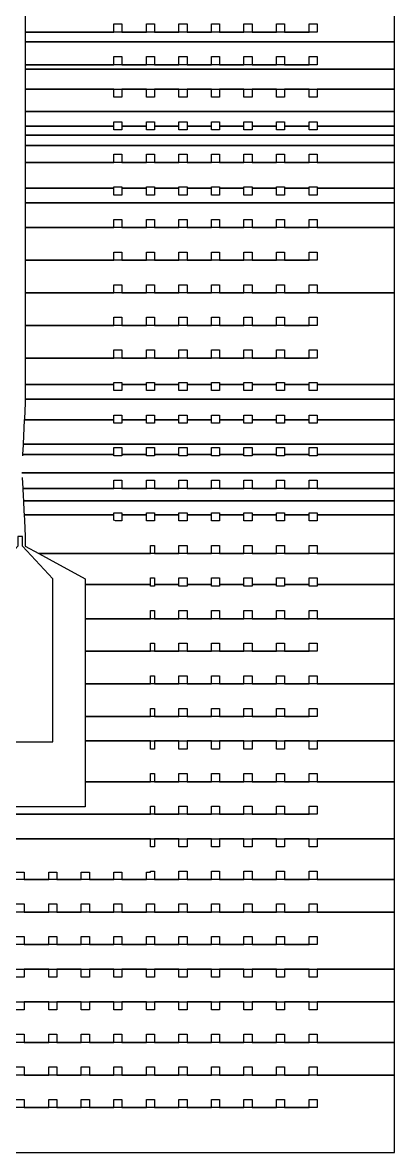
# Model space of a CAD drawing. Extents: x -3400 to 6900, y -3400 to 6900.
# Drawn here: x 2457 to 3600, y -3400 to 67 of the extents above; entities that cross this region are included whole.
import ezdxf

# ---------------------------------------------------------------- set-up
doc = ezdxf.new("R2010")
doc.units = 0
doc.layers.add('XOR', color=1, linetype='CONTINUOUS')

# ---------------------------------------------------------------- blocks, each defined once
blk = doc.blocks.new('CHIP_XOR')
at = {"layer": '5'}
for points in [[(2365.09, 37.5), (2365.09, -62.5), (2637.5, -62.5), (2637.5, -37.5), (2662.5, -37.5), (2662.5, -62.5), (2737.5, -62.5), (2737.5, -37.5), (2762.5, -37.5), (2762.5, -62.5), (2837.5, -62.5), (2837.5, -37.5), (2862.5, -37.5), (2862.5, -62.5), (2937.5, -62.5), (2937.5, -37.5), (2962.5, -37.5), (2962.5, -62.5), (3037.5, -62.5), (3037.5, -37.5), (3062.5, -37.5), (3062.5, -62.5), (3137.5, -62.5), (3137.5, -37.5), (3162.5, -37.5), (3162.5, -62.5), (3237.5, -62.5), (3237.5, -37.5), (3262.5, -37.5), (3262.5, -62.5), (3237.5, -62.5), (3162.5, -62.5), (3137.5, -62.5), (3062.5, -62.5), (3037.5, -62.5), (2962.5, -62.5), (2937.5, -62.5), (2862.5, -62.5), (2837.5, -62.5), (2762.5, -62.5), (2737.5, -62.5), (2662.5, -62.5), (2637.5, -62.5), (2365.09, -62.5), (2365.09, -92.6675), (3500, -92.6675), (3500, 137.5)], [(2355.2665, -1414.7), (3500, -1414.7), (3500, -1358.9795), (3262.5, -1358.9795), (3262.5, -1362.5), (3237.5, -1362.5), (3237.5, -1358.9795), (3162.5, -1358.9795), (3162.5, -1362.5), (3137.5, -1362.5), (3137.5, -1358.9795), (3062.5, -1358.9795), (3062.5, -1362.5), (3037.5, -1362.5), (3037.5, -1358.9795), (2962.5, -1358.9795), (2962.5, -1362.5), (2937.5, -1362.5), (2937.5, -1358.9795), (2862.5, -1358.9795), (2862.5, -1362.5), (2837.5, -1362.5), (2837.5, -1358.9795), (2762.5, -1358.9795), (2762.5, -1362.5), (2737.5, -1362.5), (2737.5, -1358.9795), (2662.5, -1358.9795), (2662.5, -1362.5), (2637.5, -1362.5), (2637.5, -1358.9795), (2357.0935, -1358.9795), (2356.916, -1362.5)], [(2355.994, -1429.1695), (2357.671, -1462.5), (2637.5, -1462.5), (2637.5, -1437.5), (2662.5, -1437.5), (2662.5, -1462.5), (2737.5, -1462.5), (2737.5, -1437.5), (2762.5, -1437.5), (2762.5, -1462.5), (2837.5, -1462.5), (2837.5, -1437.5), (2862.5, -1437.5), (2862.5, -1462.5), (2937.5, -1462.5), (2937.5, -1437.5), (2962.5, -1437.5), (2962.5, -1462.5), (3037.5, -1462.5), (3037.5, -1437.5), (3062.5, -1437.5), (3062.5, -1462.5), (3137.5, -1462.5), (3137.5, -1437.5), (3162.5, -1437.5), (3162.5, -1462.5), (3237.5, -1462.5), (3237.5, -1437.5), (3262.5, -1437.5), (3262.5, -1462.5), (3500, -1462.5), (3500, -1414.7), (2355.2665, -1414.7)], [(1950, -2462.5), (2750, -2462.5), (2750, -2437.5), (2762.5, -2437.5), (2762.5, -2462.5), (2837.5, -2462.5), (2837.5, -2437.5), (2862.5, -2437.5), (2862.5, -2462.5), (2937.5, -2462.5), (2937.5, -2437.5), (2962.5, -2437.5), (2962.5, -2462.5), (3037.5, -2462.5), (3037.5, -2437.5), (3062.5, -2437.5), (3062.5, -2462.5), (3137.5, -2462.5), (3137.5, -2437.5), (3162.5, -2437.5), (3162.5, -2462.5), (3237.5, -2462.5), (3237.5, -2437.5), (3262.5, -2437.5), (3262.5, -2462.5), (3237.5, -2462.5), (3162.5, -2462.5), (3137.5, -2462.5), (3062.5, -2462.5), (3037.5, -2462.5), (2962.5, -2462.5), (2937.5, -2462.5), (2862.5, -2462.5), (2837.5, -2462.5), (2762.5, -2462.5), (2750, -2462.5), (1950, -2462.5)], [(-3500, -2537.5), (3500, -2537.5), (3500, -2362.5), (2550, -2362.5), (2550, -2440), (2150, -2440)], [(2337.5, -2640), (2362.5, -2640), (2362.5, -2662.5), (2437.5, -2662.5), (2437.5, -2640), (2462.5, -2640), (2462.5, -2662.5), (2537.5, -2662.5), (2537.5, -2640), (2562.5, -2640), (2562.5, -2662.5), (2637.5, -2662.5), (2637.5, -2640), (2662.5, -2640), (2662.5, -2662.5), (2737.5, -2662.5), (2737.5, -2640), (2750, -2640), (2750, -2637.5), (2762.5, -2637.5), (2762.5, -2662.5), (2837.5, -2662.5), (2837.5, -2637.5), (2862.5, -2637.5), (2862.5, -2662.5), (2937.5, -2662.5), (2937.5, -2637.5), (2962.5, -2637.5), (2962.5, -2662.5), (3037.5, -2662.5), (3037.5, -2637.5), (3062.5, -2637.5), (3062.5, -2662.5), (3137.5, -2662.5), (3137.5, -2637.5), (3162.5, -2637.5), (3162.5, -2662.5), (3237.5, -2662.5), (3237.5, -2637.5), (3262.5, -2637.5), (3262.5, -2662.5), (3500, -2662.5), (3500, -2537.5), (3262.5, -2537.5), (3262.5, -2562.5), (3237.5, -2562.5), (3237.5, -2537.5), (3162.5, -2537.5), (3162.5, -2562.5), (3137.5, -2562.5), (3137.5, -2537.5), (3062.5, -2537.5), (3062.5, -2562.5), (3037.5, -2562.5), (3037.5, -2537.5), (2962.5, -2537.5), (2962.5, -2562.5), (2937.5, -2562.5), (2937.5, -2537.5), (2862.5, -2537.5), (2862.5, -2562.5), (2837.5, -2562.5), (2837.5, -2537.5), (2762.5, -2537.5), (2762.5, -2562.5), (2750, -2562.5), (2750, -2537.5), (1950, -2537.5)], [(2337.5, -2737.5), (2362.5, -2737.5), (2362.5, -2762.5), (2437.5, -2762.5), (2437.5, -2737.5), (2462.5, -2737.5), (2462.5, -2762.5), (2537.5, -2762.5), (2537.5, -2737.5), (2562.5, -2737.5), (2562.5, -2762.5), (2637.5, -2762.5), (2637.5, -2737.5), (2662.5, -2737.5), (2662.5, -2762.5), (2737.5, -2762.5), (2737.5, -2737.5), (2762.5, -2737.5), (2762.5, -2762.5), (2837.5, -2762.5), (2837.5, -2737.5), (2862.5, -2737.5), (2862.5, -2762.5), (2937.5, -2762.5), (2937.5, -2737.5), (2962.5, -2737.5), (2962.5, -2762.5), (3037.5, -2762.5), (3037.5, -2737.5), (3062.5, -2737.5), (3062.5, -2762.5), (3137.5, -2762.5), (3137.5, -2737.5), (3162.5, -2737.5), (3162.5, -2762.5), (3237.5, -2762.5), (3237.5, -2737.5), (3262.5, -2737.5), (3262.5, -2762.5), (3500, -2762.5), (3500, -2662.5), (-3500, -2662.5)], [(2337.5, -2837.5), (2362.5, -2837.5), (2362.5, -2862.5), (2437.5, -2862.5), (2437.5, -2837.5), (2462.5, -2837.5), (2462.5, -2862.5), (2537.5, -2862.5), (2537.5, -2837.5), (2562.5, -2837.5), (2562.5, -2862.5), (2637.5, -2862.5), (2637.5, -2837.5), (2662.5, -2837.5), (2662.5, -2862.5), (2737.5, -2862.5), (2737.5, -2837.5), (2762.5, -2837.5), (2762.5, -2862.5), (2837.5, -2862.5), (2837.5, -2837.5), (2862.5, -2837.5), (2862.5, -2862.5), (2937.5, -2862.5), (2937.5, -2837.5), (2962.5, -2837.5), (2962.5, -2862.5), (3037.5, -2862.5), (3037.5, -2837.5), (3062.5, -2837.5), (3062.5, -2862.5), (3137.5, -2862.5), (3137.5, -2837.5), (3162.5, -2837.5), (3162.5, -2862.5), (3237.5, -2862.5), (3237.5, -2837.5), (3262.5, -2837.5), (3262.5, -2862.5), (3237.5, -2862.5), (3162.5, -2862.5), (3137.5, -2862.5), (3062.5, -2862.5), (3037.5, -2862.5), (2962.5, -2862.5), (2937.5, -2862.5), (2862.5, -2862.5), (2837.5, -2862.5), (2762.5, -2862.5), (2737.5, -2862.5), (2662.5, -2862.5), (2637.5, -2862.5), (2562.5, -2862.5), (2537.5, -2862.5), (2462.5, -2862.5), (2437.5, -2862.5), (2362.5, -2862.5), (2337.5, -2862.5)], [(-3500, -2937.5), (3500, -2937.5), (3500, -2762.5), (-3500, -2762.5)], [(-3500, -3037.5), (3500, -3037.5), (3500, -2937.5), (3262.5, -2937.5), (3262.5, -2962.5), (3237.5, -2962.5), (3237.5, -2937.5), (3162.5, -2937.5), (3162.5, -2962.5), (3137.5, -2962.5), (3137.5, -2937.5), (3062.5, -2937.5), (3062.5, -2962.5), (3037.5, -2962.5), (3037.5, -2937.5), (2962.5, -2937.5), (2962.5, -2962.5), (2937.5, -2962.5), (2937.5, -2937.5), (2862.5, -2937.5), (2862.5, -2962.5), (2837.5, -2962.5), (2837.5, -2937.5), (2762.5, -2937.5), (2762.5, -2962.5), (2737.5, -2962.5), (2737.5, -2937.5), (2662.5, -2937.5), (2662.5, -2962.5), (2637.5, -2962.5), (2637.5, -2937.5), (2562.5, -2937.5), (2562.5, -2962.5), (2537.5, -2962.5), (2537.5, -2937.5), (2462.5, -2937.5), (2462.5, -2962.5), (2437.5, -2962.5), (2437.5, -2937.5), (2362.5, -2937.5), (2362.5, -2962.5), (2337.5, -2962.5)], [(2337.5, -3137.5), (2362.5, -3137.5), (2362.5, -3162.5), (2437.5, -3162.5), (2437.5, -3137.5), (2462.5, -3137.5), (2462.5, -3162.5), (2537.5, -3162.5), (2537.5, -3137.5), (2562.5, -3137.5), (2562.5, -3162.5), (2637.5, -3162.5), (2637.5, -3137.5), (2662.5, -3137.5), (2662.5, -3162.5), (2737.5, -3162.5), (2737.5, -3137.5), (2762.5, -3137.5), (2762.5, -3162.5), (2837.5, -3162.5), (2837.5, -3137.5), (2862.5, -3137.5), (2862.5, -3162.5), (2937.5, -3162.5), (2937.5, -3137.5), (2962.5, -3137.5), (2962.5, -3162.5), (3037.5, -3162.5), (3037.5, -3137.5), (3062.5, -3137.5), (3062.5, -3162.5), (3137.5, -3162.5), (3137.5, -3137.5), (3162.5, -3137.5), (3162.5, -3162.5), (3237.5, -3162.5), (3237.5, -3137.5), (3262.5, -3137.5), (3262.5, -3162.5), (3500, -3162.5), (3500, -3037.5), (3262.5, -3037.5), (3262.5, -3062.5), (3237.5, -3062.5), (3237.5, -3037.5), (3162.5, -3037.5), (3162.5, -3062.5), (3137.5, -3062.5), (3137.5, -3037.5), (3062.5, -3037.5), (3062.5, -3062.5), (3037.5, -3062.5), (3037.5, -3037.5), (2962.5, -3037.5), (2962.5, -3062.5), (2937.5, -3062.5), (2937.5, -3037.5), (2862.5, -3037.5), (2862.5, -3062.5), (2837.5, -3062.5), (2837.5, -3037.5), (2762.5, -3037.5), (2762.5, -3062.5), (2737.5, -3062.5), (2737.5, -3037.5), (2662.5, -3037.5), (2662.5, -3062.5), (2637.5, -3062.5), (2637.5, -3037.5), (2562.5, -3037.5), (2562.5, -3062.5), (2537.5, -3062.5), (2537.5, -3037.5), (2462.5, -3037.5), (2462.5, -3062.5), (2437.5, -3062.5), (2437.5, -3037.5), (2362.5, -3037.5), (2362.5, -3062.5), (2337.5, -3062.5)], [(2337.5, -3237.5), (2362.5, -3237.5), (2362.5, -3262.5), (2437.5, -3262.5), (2437.5, -3237.5), (2462.5, -3237.5), (2462.5, -3262.5), (2537.5, -3262.5), (2537.5, -3237.5), (2562.5, -3237.5), (2562.5, -3262.5), (2637.5, -3262.5), (2637.5, -3237.5), (2662.5, -3237.5), (2662.5, -3262.5), (2737.5, -3262.5), (2737.5, -3237.5), (2762.5, -3237.5), (2762.5, -3262.5), (2837.5, -3262.5), (2837.5, -3237.5), (2862.5, -3237.5), (2862.5, -3262.5), (2937.5, -3262.5), (2937.5, -3237.5), (2962.5, -3237.5), (2962.5, -3262.5), (3037.5, -3262.5), (3037.5, -3237.5), (3062.5, -3237.5), (3062.5, -3262.5), (3137.5, -3262.5), (3137.5, -3237.5), (3162.5, -3237.5), (3162.5, -3262.5), (3237.5, -3262.5), (3237.5, -3237.5), (3262.5, -3237.5), (3262.5, -3262.5), (3500, -3262.5), (3500, -3162.5), (-3500, -3162.5)], [(2337.5, -3337.5), (2362.5, -3337.5), (2362.5, -3362.5), (2437.5, -3362.5), (2437.5, -3337.5), (2462.5, -3337.5), (2462.5, -3362.5), (2537.5, -3362.5), (2537.5, -3337.5), (2562.5, -3337.5), (2562.5, -3362.5), (2637.5, -3362.5), (2637.5, -3337.5), (2662.5, -3337.5), (2662.5, -3362.5), (2737.5, -3362.5), (2737.5, -3337.5), (2762.5, -3337.5), (2762.5, -3362.5), (2837.5, -3362.5), (2837.5, -3337.5), (2862.5, -3337.5), (2862.5, -3362.5), (2937.5, -3362.5), (2937.5, -3337.5), (2962.5, -3337.5), (2962.5, -3362.5), (3037.5, -3362.5), (3037.5, -3337.5), (3062.5, -3337.5), (3062.5, -3362.5), (3137.5, -3362.5), (3137.5, -3337.5), (3162.5, -3337.5), (3162.5, -3362.5), (3237.5, -3362.5), (3237.5, -3337.5), (3262.5, -3337.5), (3262.5, -3362.5), (3237.5, -3362.5), (3162.5, -3362.5), (3137.5, -3362.5), (3062.5, -3362.5), (3037.5, -3362.5), (2962.5, -3362.5), (2937.5, -3362.5), (2862.5, -3362.5), (2837.5, -3362.5), (2762.5, -3362.5), (2737.5, -3362.5), (2662.5, -3362.5), (2637.5, -3362.5), (2562.5, -3362.5), (2537.5, -3362.5), (2462.5, -3362.5), (2437.5, -3362.5), (2362.5, -3362.5), (2337.5, -3362.5)], [(-3500, -3500), (3500, -3500), (3500, -3262.5), (-3500, -3262.5)]]:
    blk.add_lwpolyline(points, dxfattribs=at)
for points in [[(2365.09, -92.6675), (2365.09, -162.5), (2637.5, -162.5), (2637.5, -137.5), (2662.5, -137.5), (2662.5, -162.5), (2737.5, -162.5), (2737.5, -137.5), (2762.5, -137.5), (2762.5, -162.5), (2837.5, -162.5), (2837.5, -137.5), (2862.5, -137.5), (2862.5, -162.5), (2937.5, -162.5), (2937.5, -137.5), (2962.5, -137.5), (2962.5, -162.5), (3037.5, -162.5), (3037.5, -137.5), (3062.5, -137.5), (3062.5, -162.5), (3137.5, -162.5), (3137.5, -137.5), (3162.5, -137.5), (3162.5, -162.5), (3237.5, -162.5), (3237.5, -137.5), (3262.5, -137.5), (3262.5, -162.5), (3237.5, -162.5), (3162.5, -162.5), (3137.5, -162.5), (3062.5, -162.5), (3037.5, -162.5), (2962.5, -162.5), (2937.5, -162.5), (2862.5, -162.5), (2837.5, -162.5), (2762.5, -162.5), (2737.5, -162.5), (2662.5, -162.5), (2637.5, -162.5), (2365.09, -162.5), (2365.09, -175.8345), (3500, -175.8345), (3500, -92.6675)], [(3500, -175.8345), (2365.09, -175.8345), (2365.09, -237.5), (3500, -237.5)], [(3162.5, -237.5), (3162.5, -262.5), (3137.5, -262.5), (3137.5, -237.5), (3062.5, -237.5), (3062.5, -262.5), (3037.5, -262.5), (3037.5, -237.5), (2962.5, -237.5), (2962.5, -262.5), (2937.5, -262.5), (2937.5, -237.5), (2862.5, -237.5), (2862.5, -262.5), (2837.5, -262.5), (2837.5, -237.5), (2762.5, -237.5), (2762.5, -262.5), (2737.5, -262.5), (2737.5, -237.5), (2662.5, -237.5), (2662.5, -262.5), (2637.5, -262.5), (2637.5, -237.5), (2365.09, -237.5), (2365.09, -306.0335), (3500, -306.0335), (3500, -237.5), (3262.5, -237.5), (3262.5, -262.5), (3237.5, -262.5), (3237.5, -237.5)], [(3500, -306.0335), (2365.09, -306.0335), (2365.09, -351.1225), (2637.5, -351.1225), (2637.5, -337.5), (2662.5, -337.5), (2662.5, -351.1225), (2737.5, -351.1225), (2737.5, -337.5), (2762.5, -337.5), (2762.5, -351.1225), (2837.5, -351.1225), (2837.5, -337.5), (2862.5, -337.5), (2862.5, -351.1225), (2937.5, -351.1225), (2937.5, -337.5), (2962.5, -337.5), (2962.5, -351.1225), (3037.5, -351.1225), (3037.5, -337.5), (3062.5, -337.5), (3062.5, -351.1225), (3137.5, -351.1225), (3137.5, -337.5), (3162.5, -337.5), (3162.5, -351.1225), (3237.5, -351.1225), (3237.5, -337.5), (3262.5, -337.5), (3262.5, -351.1225), (3500, -351.1225)], [(3237.5, -362.5), (3237.5, -351.1225), (3162.5, -351.1225), (3162.5, -362.5), (3137.5, -362.5), (3137.5, -351.1225), (3062.5, -351.1225), (3062.5, -362.5), (3037.5, -362.5), (3037.5, -351.1225), (2962.5, -351.1225), (2962.5, -362.5), (2937.5, -362.5), (2937.5, -351.1225), (2862.5, -351.1225), (2862.5, -362.5), (2837.5, -362.5), (2837.5, -351.1225), (2762.5, -351.1225), (2762.5, -362.5), (2737.5, -362.5), (2737.5, -351.1225), (2662.5, -351.1225), (2662.5, -362.5), (2637.5, -362.5), (2637.5, -351.1225), (2365.09, -351.1225), (2365.09, -379.1515), (3500, -379.1515), (3500, -351.1225), (3262.5, -351.1225), (3262.5, -362.5)], [(3500, -379.1515), (2365.09, -379.1515), (2365.09, -410.2095), (3500, -410.2095)], [(2662.5, -437.5), (2662.5, -462.5), (2737.5, -462.5), (2737.5, -437.5), (2762.5, -437.5), (2762.5, -462.5), (2837.5, -462.5), (2837.5, -437.5), (2862.5, -437.5), (2862.5, -462.5), (2937.5, -462.5), (2937.5, -437.5), (2962.5, -437.5), (2962.5, -462.5), (3037.5, -462.5), (3037.5, -437.5), (3062.5, -437.5), (3062.5, -462.5), (3137.5, -462.5), (3137.5, -437.5), (3162.5, -437.5), (3162.5, -462.5), (3237.5, -462.5), (3237.5, -437.5), (3262.5, -437.5), (3262.5, -462.5), (3500, -462.5), (3500, -410.2095), (2365.09, -410.2095), (2365.09, -462.5), (2637.5, -462.5), (2637.5, -437.5)], [(3500, -462.5), (2365.09, -462.5), (2365.09, -541.5405), (2637.5, -541.5405), (2637.5, -537.5), (2662.5, -537.5), (2662.5, -541.5405), (2737.5, -541.5405), (2737.5, -537.5), (2762.5, -537.5), (2762.5, -541.5405), (2837.5, -541.5405), (2837.5, -537.5), (2862.5, -537.5), (2862.5, -541.5405), (2937.5, -541.5405), (2937.5, -537.5), (2962.5, -537.5), (2962.5, -541.5405), (3037.5, -541.5405), (3037.5, -537.5), (3062.5, -537.5), (3062.5, -541.5405), (3137.5, -541.5405), (3137.5, -537.5), (3162.5, -537.5), (3162.5, -541.5405), (3237.5, -541.5405), (3237.5, -537.5), (3262.5, -537.5), (3262.5, -541.5405), (3500, -541.5405)], [(3162.5, -541.5405), (3162.5, -562.5), (3137.5, -562.5), (3137.5, -541.5405), (3062.5, -541.5405), (3062.5, -562.5), (3037.5, -562.5), (3037.5, -541.5405), (2962.5, -541.5405), (2962.5, -562.5), (2937.5, -562.5), (2937.5, -541.5405), (2862.5, -541.5405), (2862.5, -562.5), (2837.5, -562.5), (2837.5, -541.5405), (2762.5, -541.5405), (2762.5, -562.5), (2737.5, -562.5), (2737.5, -541.5405), (2662.5, -541.5405), (2662.5, -562.5), (2637.5, -562.5), (2637.5, -541.5405), (2365.09, -541.5405), (2365.09, -586.2035), (3500, -586.2035), (3500, -541.5405), (3262.5, -541.5405), (3262.5, -562.5), (3237.5, -562.5), (3237.5, -541.5405)], [(2662.5, -637.5), (2662.5, -662.5), (2737.5, -662.5), (2737.5, -637.5), (2762.5, -637.5), (2762.5, -662.5), (2837.5, -662.5), (2837.5, -637.5), (2862.5, -637.5), (2862.5, -662.5), (2937.5, -662.5), (2937.5, -637.5), (2962.5, -637.5), (2962.5, -662.5), (3037.5, -662.5), (3037.5, -637.5), (3062.5, -637.5), (3062.5, -662.5), (3137.5, -662.5), (3137.5, -637.5), (3162.5, -637.5), (3162.5, -662.5), (3237.5, -662.5), (3237.5, -637.5), (3262.5, -637.5), (3262.5, -662.5), (3500, -662.5), (3500, -586.2035), (2365.09, -586.2035), (2365.09, -662.5), (2637.5, -662.5), (2637.5, -637.5)], [(2637.5, -862.5), (2637.5, -837.5), (2662.5, -837.5), (2662.5, -862.5), (2737.5, -862.5), (2737.5, -837.5), (2762.5, -837.5), (2762.5, -862.5), (2837.5, -862.5), (2837.5, -837.5), (2862.5, -837.5), (2862.5, -862.5), (2937.5, -862.5), (2937.5, -837.5), (2962.5, -837.5), (2962.5, -862.5), (3037.5, -862.5), (3037.5, -837.5), (3062.5, -837.5), (3062.5, -862.5), (3137.5, -862.5), (3137.5, -837.5), (3162.5, -837.5), (3162.5, -862.5), (3237.5, -862.5), (3237.5, -837.5), (3262.5, -837.5), (3262.5, -862.5), (3500, -862.5), (3500, -662.5), (2365.09, -662.5), (2365.09, -762.5), (2637.5, -762.5), (2637.5, -737.5), (2662.5, -737.5), (2662.5, -762.5), (2737.5, -762.5), (2737.5, -737.5), (2762.5, -737.5), (2762.5, -762.5), (2837.5, -762.5), (2837.5, -737.5), (2862.5, -737.5), (2862.5, -762.5), (2937.5, -762.5), (2937.5, -737.5), (2962.5, -737.5), (2962.5, -762.5), (3037.5, -762.5), (3037.5, -737.5), (3062.5, -737.5), (3062.5, -762.5), (3137.5, -762.5), (3137.5, -737.5), (3162.5, -737.5), (3162.5, -762.5), (3237.5, -762.5), (3237.5, -737.5), (3262.5, -737.5), (3262.5, -762.5), (3237.5, -762.5), (3162.5, -762.5), (3137.5, -762.5), (3062.5, -762.5), (3037.5, -762.5), (2962.5, -762.5), (2937.5, -762.5), (2862.5, -762.5), (2837.5, -762.5), (2762.5, -762.5), (2737.5, -762.5), (2662.5, -762.5), (2637.5, -762.5), (2365.09, -762.5), (2365.09, -862.5)], [(2637.5, -1143.983), (2637.5, -1137.5), (2662.5, -1137.5), (2662.5, -1143.983), (2737.5, -1143.983), (2737.5, -1137.5), (2762.5, -1137.5), (2762.5, -1143.983), (2837.5, -1143.983), (2837.5, -1137.5), (2862.5, -1137.5), (2862.5, -1143.983), (2937.5, -1143.983), (2937.5, -1137.5), (2962.5, -1137.5), (2962.5, -1143.983), (3037.5, -1143.983), (3037.5, -1137.5), (3062.5, -1137.5), (3062.5, -1143.983), (3137.5, -1143.983), (3137.5, -1137.5), (3162.5, -1137.5), (3162.5, -1143.983), (3237.5, -1143.983), (3237.5, -1137.5), (3262.5, -1137.5), (3262.5, -1143.983), (3500, -1143.983), (3500, -862.5), (2365.09, -862.5), (2365.09, -962.5), (2637.5, -962.5), (2637.5, -937.5), (2662.5, -937.5), (2662.5, -962.5), (2737.5, -962.5), (2737.5, -937.5), (2762.5, -937.5), (2762.5, -962.5), (2837.5, -962.5), (2837.5, -937.5), (2862.5, -937.5), (2862.5, -962.5), (2937.5, -962.5), (2937.5, -937.5), (2962.5, -937.5), (2962.5, -962.5), (3037.5, -962.5), (3037.5, -937.5), (3062.5, -937.5), (3062.5, -962.5), (3137.5, -962.5), (3137.5, -937.5), (3162.5, -937.5), (3162.5, -962.5), (3237.5, -962.5), (3237.5, -937.5), (3262.5, -937.5), (3262.5, -962.5), (3237.5, -962.5), (3162.5, -962.5), (3137.5, -962.5), (3062.5, -962.5), (3037.5, -962.5), (2962.5, -962.5), (2937.5, -962.5), (2862.5, -962.5), (2837.5, -962.5), (2762.5, -962.5), (2737.5, -962.5), (2662.5, -962.5), (2637.5, -962.5), (2365.09, -962.5), (2365.09, -1062.5), (2637.5, -1062.5), (2637.5, -1037.5), (2662.5, -1037.5), (2662.5, -1062.5), (2737.5, -1062.5), (2737.5, -1037.5), (2762.5, -1037.5), (2762.5, -1062.5), (2837.5, -1062.5), (2837.5, -1037.5), (2862.5, -1037.5), (2862.5, -1062.5), (2937.5, -1062.5), (2937.5, -1037.5), (2962.5, -1037.5), (2962.5, -1062.5), (3037.5, -1062.5), (3037.5, -1037.5), (3062.5, -1037.5), (3062.5, -1062.5), (3137.5, -1062.5), (3137.5, -1037.5), (3162.5, -1037.5), (3162.5, -1062.5), (3237.5, -1062.5), (3237.5, -1037.5), (3262.5, -1037.5), (3262.5, -1062.5), (3237.5, -1062.5), (3162.5, -1062.5), (3137.5, -1062.5), (3062.5, -1062.5), (3037.5, -1062.5), (2962.5, -1062.5), (2937.5, -1062.5), (2862.5, -1062.5), (2837.5, -1062.5), (2762.5, -1062.5), (2737.5, -1062.5), (2662.5, -1062.5), (2637.5, -1062.5), (2365.09, -1062.5), (2365.09, -1143.983)], [(3162.5, -1143.983), (3162.5, -1162.5), (3137.5, -1162.5), (3137.5, -1143.983), (3062.5, -1143.983), (3062.5, -1162.5), (3037.5, -1162.5), (3037.5, -1143.983), (2962.5, -1143.983), (2962.5, -1162.5), (2937.5, -1162.5), (2937.5, -1143.983), (2862.5, -1143.983), (2862.5, -1162.5), (2837.5, -1162.5), (2837.5, -1143.983), (2762.5, -1143.983), (2762.5, -1162.5), (2737.5, -1162.5), (2737.5, -1143.983), (2662.5, -1143.983), (2662.5, -1162.5), (2637.5, -1162.5), (2637.5, -1143.983), (2365.09, -1143.983), (2365.09, -1188.7245), (3500, -1188.7245), (3500, -1143.983), (3262.5, -1143.983), (3262.5, -1162.5), (3237.5, -1162.5), (3237.5, -1143.983)], [(2737.5, -1251.975), (2737.5, -1237.5), (2762.5, -1237.5), (2762.5, -1251.975), (2837.5, -1251.975), (2837.5, -1237.5), (2862.5, -1237.5), (2862.5, -1251.975), (2937.5, -1251.975), (2937.5, -1237.5), (2962.5, -1237.5), (2962.5, -1251.975), (3037.5, -1251.975), (3037.5, -1237.5), (3062.5, -1237.5), (3062.5, -1251.975), (3137.5, -1251.975), (3137.5, -1237.5), (3162.5, -1237.5), (3162.5, -1251.975), (3237.5, -1251.975), (3237.5, -1237.5), (3262.5, -1237.5), (3262.5, -1251.975), (3500, -1251.975), (3500, -1188.7245), (2365.09, -1188.7245), (2365.09, -1200), (2362.5705, -1250.094), (2362.4755, -1251.975), (2637.5, -1251.975), (2637.5, -1237.5), (2662.5, -1237.5), (2662.5, -1251.975)], [(3500, -1251.975), (3262.5, -1251.975), (3262.5, -1262.5), (3237.5, -1262.5), (3237.5, -1251.975), (3162.5, -1251.975), (3162.5, -1262.5), (3137.5, -1262.5), (3137.5, -1251.975), (3062.5, -1251.975), (3062.5, -1262.5), (3037.5, -1262.5), (3037.5, -1251.975), (2962.5, -1251.975), (2962.5, -1262.5), (2937.5, -1262.5), (2937.5, -1251.975), (2862.5, -1251.975), (2862.5, -1262.5), (2837.5, -1262.5), (2837.5, -1251.975), (2762.5, -1251.975), (2762.5, -1262.5), (2737.5, -1262.5), (2737.5, -1251.975), (2662.5, -1251.975), (2662.5, -1262.5), (2637.5, -1262.5), (2637.5, -1251.975), (2362.4755, -1251.975), (2358.7325, -1326.39), (3500, -1326.39)], [(3500, -1326.39), (2358.7325, -1326.39), (2358.6285, -1328.456), (2357.0935, -1358.9795), (2637.5, -1358.9795), (2637.5, -1337.5), (2662.5, -1337.5), (2662.5, -1358.9795), (2737.5, -1358.9795), (2737.5, -1337.5), (2762.5, -1337.5), (2762.5, -1358.9795), (2837.5, -1358.9795), (2837.5, -1337.5), (2862.5, -1337.5), (2862.5, -1358.9795), (2937.5, -1358.9795), (2937.5, -1337.5), (2962.5, -1337.5), (2962.5, -1358.9795), (3037.5, -1358.9795), (3037.5, -1337.5), (3062.5, -1337.5), (3062.5, -1358.9795), (3137.5, -1358.9795), (3137.5, -1337.5), (3162.5, -1337.5), (3162.5, -1358.9795), (3237.5, -1358.9795), (3237.5, -1337.5), (3262.5, -1337.5), (3262.5, -1358.9795), (3500, -1358.9795)], [(3500, -1462.5), (2357.671, -1462.5), (2358.861, -1486.16), (2359.6085, -1501.025), (3500, -1501.025)], [(3500, -1501.025), (2359.6085, -1501.025), (2361.1785, -1532.2335), (2361.7335, -1543.275), (2637.5, -1543.275), (2637.5, -1537.5), (2662.5, -1537.5), (2662.5, -1543.275), (2737.5, -1543.275), (2737.5, -1537.5), (2762.5, -1537.5), (2762.5, -1543.275), (2837.5, -1543.275), (2837.5, -1537.5), (2862.5, -1537.5), (2862.5, -1543.275), (2937.5, -1543.275), (2937.5, -1537.5), (2962.5, -1537.5), (2962.5, -1543.275), (3037.5, -1543.275), (3037.5, -1537.5), (3062.5, -1537.5), (3062.5, -1543.275), (3137.5, -1543.275), (3137.5, -1537.5), (3162.5, -1537.5), (3162.5, -1543.275), (3237.5, -1543.275), (3237.5, -1537.5), (3262.5, -1537.5), (3262.5, -1543.275), (3500, -1543.275)], [(2365.09, -1640), (2406.695, -1662.5), (2750, -1662.5), (2750, -1637.5), (2762.5, -1637.5), (2762.5, -1662.5), (2837.5, -1662.5), (2837.5, -1637.5), (2862.5, -1637.5), (2862.5, -1662.5), (2937.5, -1662.5), (2937.5, -1637.5), (2962.5, -1637.5), (2962.5, -1662.5), (3037.5, -1662.5), (3037.5, -1637.5), (3062.5, -1637.5), (3062.5, -1662.5), (3137.5, -1662.5), (3137.5, -1637.5), (3162.5, -1637.5), (3162.5, -1662.5), (3237.5, -1662.5), (3237.5, -1637.5), (3262.5, -1637.5), (3262.5, -1662.5), (3500, -1662.5), (3500, -1543.275), (3262.5, -1543.275), (3262.5, -1562.5), (3237.5, -1562.5), (3237.5, -1543.275), (3162.5, -1543.275), (3162.5, -1562.5), (3137.5, -1562.5), (3137.5, -1543.275), (3062.5, -1543.275), (3062.5, -1562.5), (3037.5, -1562.5), (3037.5, -1543.275), (2962.5, -1543.275), (2962.5, -1562.5), (2937.5, -1562.5), (2937.5, -1543.275), (2862.5, -1543.275), (2862.5, -1562.5), (2837.5, -1562.5), (2837.5, -1543.275), (2762.5, -1543.275), (2762.5, -1562.5), (2737.5, -1562.5), (2737.5, -1543.275), (2662.5, -1543.275), (2662.5, -1562.5), (2642.221, -1562.5), (2637.5, -1559.9465), (2637.5, -1543.275), (2361.7335, -1543.275), (2362.5725, -1559.9465), (2365.09, -1610)], [(2342.91, -1640), (2250, -1740), (2250, -2240), (2450, -2240), (2450, -1740), (2357.09, -1640), (2357.09, -1610), (2342.91, -1610), (2342.91, -1640)], [(3500, -1662.5), (2406.695, -1662.5), (2438.4025, -1679.6475), (2550, -1740), (2550, -1757.914), (2750, -1757.914), (2750, -1737.5), (2762.5, -1737.5), (2762.5, -1757.914), (2837.5, -1757.914), (2837.5, -1737.5), (2862.5, -1737.5), (2862.5, -1757.914), (2937.5, -1757.914), (2937.5, -1737.5), (2962.5, -1737.5), (2962.5, -1757.914), (3037.5, -1757.914), (3037.5, -1737.5), (3062.5, -1737.5), (3062.5, -1757.914), (3137.5, -1757.914), (3137.5, -1737.5), (3162.5, -1737.5), (3162.5, -1757.914), (3237.5, -1757.914), (3237.5, -1737.5), (3262.5, -1737.5), (3262.5, -1757.914), (3500, -1757.914)], [(3162.5, -1757.914), (3162.5, -1762.5), (3137.5, -1762.5), (3137.5, -1757.914), (3062.5, -1757.914), (3062.5, -1762.5), (3037.5, -1762.5), (3037.5, -1757.914), (2962.5, -1757.914), (2962.5, -1762.5), (2937.5, -1762.5), (2937.5, -1757.914), (2862.5, -1757.914), (2862.5, -1762.5), (2837.5, -1762.5), (2837.5, -1757.914), (2762.5, -1757.914), (2762.5, -1762.5), (2750, -1762.5), (2750, -1757.914), (2550, -1757.914), (2550, -1862.5), (2750, -1862.5), (2750, -1837.5), (2762.5, -1837.5), (2762.5, -1862.5), (2837.5, -1862.5), (2837.5, -1837.5), (2862.5, -1837.5), (2862.5, -1862.5), (2937.5, -1862.5), (2937.5, -1837.5), (2962.5, -1837.5), (2962.5, -1862.5), (3037.5, -1862.5), (3037.5, -1837.5), (3062.5, -1837.5), (3062.5, -1862.5), (3137.5, -1862.5), (3137.5, -1837.5), (3162.5, -1837.5), (3162.5, -1862.5), (3237.5, -1862.5), (3237.5, -1837.5), (3262.5, -1837.5), (3262.5, -1862.5), (3500, -1862.5), (3500, -1757.914), (3262.5, -1757.914), (3262.5, -1762.5), (3237.5, -1762.5), (3237.5, -1757.914)], [(2750, -2062.5), (2750, -2037.5), (2762.5, -2037.5), (2762.5, -2062.5), (2837.5, -2062.5), (2837.5, -2037.5), (2862.5, -2037.5), (2862.5, -2062.5), (2937.5, -2062.5), (2937.5, -2037.5), (2962.5, -2037.5), (2962.5, -2062.5), (3037.5, -2062.5), (3037.5, -2037.5), (3062.5, -2037.5), (3062.5, -2062.5), (3137.5, -2062.5), (3137.5, -2037.5), (3162.5, -2037.5), (3162.5, -2062.5), (3237.5, -2062.5), (3237.5, -2037.5), (3262.5, -2037.5), (3262.5, -2062.5), (3500, -2062.5), (3500, -1862.5), (2550, -1862.5), (2550, -1962.5), (2750, -1962.5), (2750, -1937.5), (2762.5, -1937.5), (2762.5, -1962.5), (2837.5, -1962.5), (2837.5, -1937.5), (2862.5, -1937.5), (2862.5, -1962.5), (2937.5, -1962.5), (2937.5, -1937.5), (2962.5, -1937.5), (2962.5, -1962.5), (3037.5, -1962.5), (3037.5, -1937.5), (3062.5, -1937.5), (3062.5, -1962.5), (3137.5, -1962.5), (3137.5, -1937.5), (3162.5, -1937.5), (3162.5, -1962.5), (3237.5, -1962.5), (3237.5, -1937.5), (3262.5, -1937.5), (3262.5, -1962.5), (3237.5, -1962.5), (3162.5, -1962.5), (3137.5, -1962.5), (3062.5, -1962.5), (3037.5, -1962.5), (2962.5, -1962.5), (2937.5, -1962.5), (2862.5, -1962.5), (2837.5, -1962.5), (2762.5, -1962.5), (2750, -1962.5), (2550, -1962.5), (2550, -2062.5)], [(3500, -2237.5), (3500, -2062.5), (2550, -2062.5), (2550, -2162.5), (2750, -2162.5), (2750, -2137.5), (2762.5, -2137.5), (2762.5, -2162.5), (2837.5, -2162.5), (2837.5, -2137.5), (2862.5, -2137.5), (2862.5, -2162.5), (2937.5, -2162.5), (2937.5, -2137.5), (2962.5, -2137.5), (2962.5, -2162.5), (3037.5, -2162.5), (3037.5, -2137.5), (3062.5, -2137.5), (3062.5, -2162.5), (3137.5, -2162.5), (3137.5, -2137.5), (3162.5, -2137.5), (3162.5, -2162.5), (3237.5, -2162.5), (3237.5, -2137.5), (3262.5, -2137.5), (3262.5, -2162.5), (3237.5, -2162.5), (3162.5, -2162.5), (3137.5, -2162.5), (3062.5, -2162.5), (3037.5, -2162.5), (2962.5, -2162.5), (2937.5, -2162.5), (2862.5, -2162.5), (2837.5, -2162.5), (2762.5, -2162.5), (2750, -2162.5), (2550, -2162.5), (2550, -2237.5)], [(3162.5, -2237.5), (3162.5, -2262.5), (3137.5, -2262.5), (3137.5, -2237.5), (3062.5, -2237.5), (3062.5, -2262.5), (3037.5, -2262.5), (3037.5, -2237.5), (2962.5, -2237.5), (2962.5, -2262.5), (2937.5, -2262.5), (2937.5, -2237.5), (2862.5, -2237.5), (2862.5, -2262.5), (2837.5, -2262.5), (2837.5, -2237.5), (2762.5, -2237.5), (2762.5, -2262.5), (2750, -2262.5), (2750, -2237.5), (2550, -2237.5), (2550, -2362.5), (2750, -2362.5), (2750, -2337.5), (2762.5, -2337.5), (2762.5, -2362.5), (2837.5, -2362.5), (2837.5, -2337.5), (2862.5, -2337.5), (2862.5, -2362.5), (2937.5, -2362.5), (2937.5, -2337.5), (2962.5, -2337.5), (2962.5, -2362.5), (3037.5, -2362.5), (3037.5, -2337.5), (3062.5, -2337.5), (3062.5, -2362.5), (3137.5, -2362.5), (3137.5, -2337.5), (3162.5, -2337.5), (3162.5, -2362.5), (3237.5, -2362.5), (3237.5, -2337.5), (3262.5, -2337.5), (3262.5, -2362.5), (3500, -2362.5), (3500, -2237.5), (3262.5, -2237.5), (3262.5, -2262.5), (3237.5, -2262.5), (3237.5, -2237.5)]]:
    blk.add_lwpolyline(points, close=True, dxfattribs=at)

msp = doc.modelspace()

# ---------------------------------------------------------------- block references
at = {"layer": 'XOR'}
msp.add_blockref('CHIP_XOR', (100, 100), dxfattribs=at)

doc.saveas('drawing.dxf')
